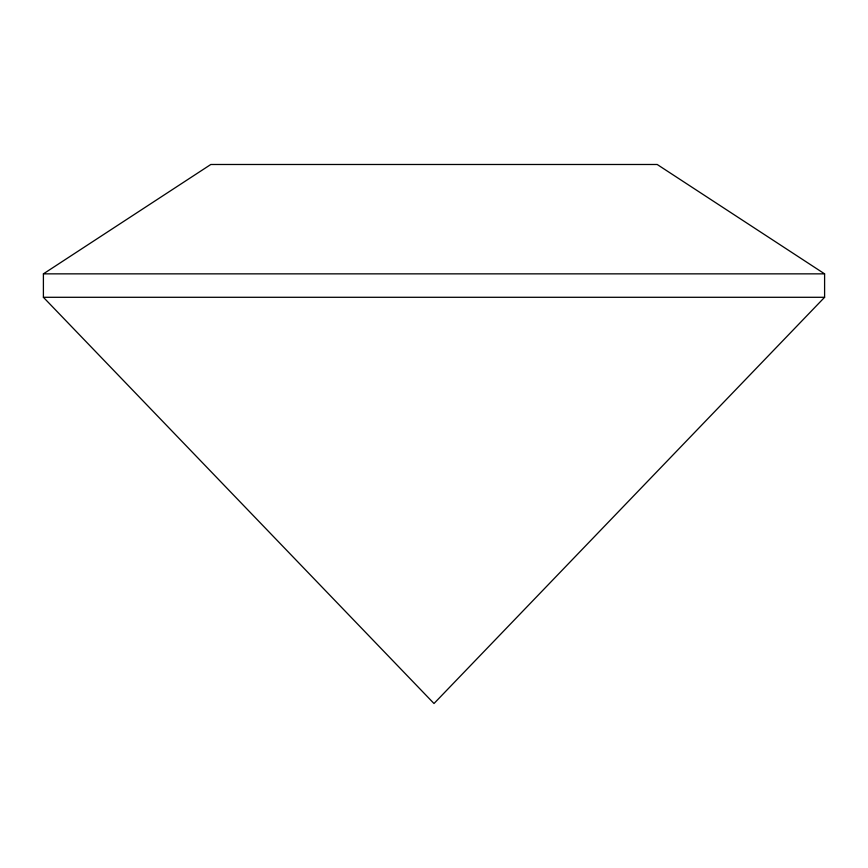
<?xml version="1.0" encoding="UTF-8"?>
<svg xmlns="http://www.w3.org/2000/svg" width="868" height="868" viewBox="0 0 868 868"><rect width="100%" height="100%" fill="white"/><g stroke="black" fill="none" stroke-linecap="round" stroke-linejoin="round"><path stroke-width="1.3" d="M43.4 297.29L43.4 273.854L210.816 164.486L657.195 164.486L824.6 273.854L824.6 297.29L434 703.514L43.4 297.29L824.6 297.29M43.4 273.854L824.6 273.854"/></g></svg>
